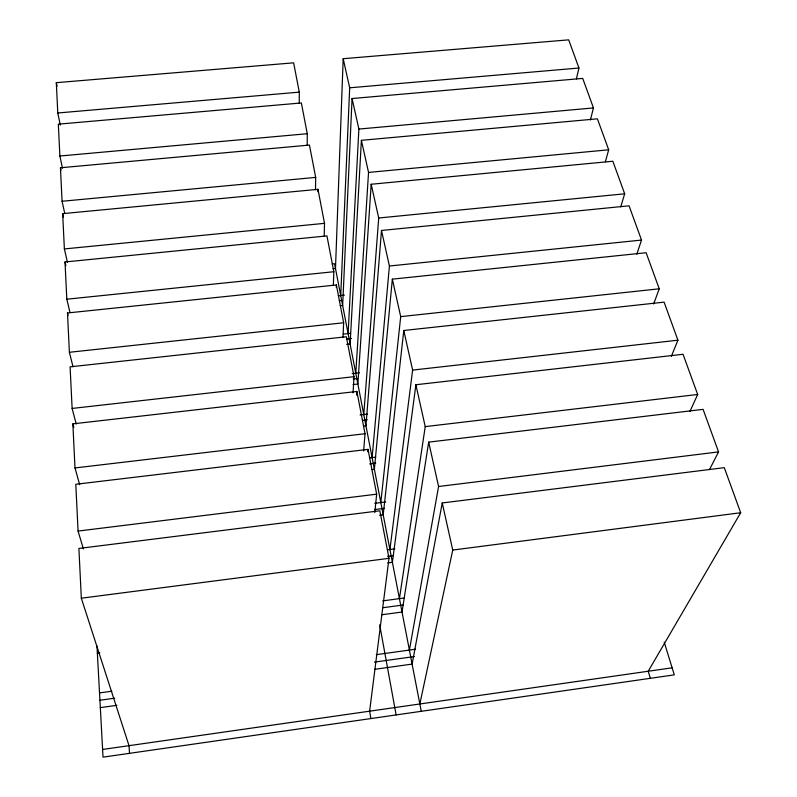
<?xml version="1.0" encoding="UTF-8"?>
<svg xmlns="http://www.w3.org/2000/svg" width="797" height="797" viewBox="0 0 797 797"><rect width="100%" height="100%" fill="white"/><g stroke="black" fill="none" stroke-linecap="round" stroke-linejoin="round"><path stroke-width="1.2" d="M299.264 103.341L299.273 92.143L293.635 62.833L56.318 82.669L57.782 112.985L60.313 125.129M307.194 144.875L307.273 133.717L301.356 102.952L58.33 124.163L59.875 156.013L62.475 168.167M315.492 189.786L315.682 177.392L309.455 145.064L60.442 167.768L62.066 201.272L64.756 213.387M317.933 191.808L317.973 189.327L62.664 213.646L64.378 248.933L67.436 262.273M324.22 235.763L324.518 223.339L317.973 189.327M333.355 285.386L333.833 271.727L326.939 235.902L65.015 261.974L66.818 299.204L69.987 312.484M576.41 78.883L578.941 68.024L568.689 39.85L343.188 58.699L335.487 268.509L333.086 268.758M336.294 287.448L336.384 284.967L67.486 312.972L69.389 352.284L73.005 366.759M340.727 295.548L349.684 87.8L343.188 58.699M590.398 119.968L593.456 107.934L582.717 78.405L352.075 98.529L342.65 305.48L340.199 305.739M342.959 337.609L343.656 322.765L336.384 284.967M348.1 333.614L358.879 129.064L352.075 98.529M605.371 161.791L608.689 149.806L597.411 118.823L361.39 140.332L350.102 343.945L346.556 344.334M353.041 392.831L354.037 376.682L346.346 336.752L70.096 366.839L72.119 408.443L76.213 424.014M355.771 373.235L368.543 172.421L361.39 140.332M356.638 395.182L356.887 391.466L72.866 423.855L74.998 467.939L79.68 484.715M620.724 206.881L624.689 193.801L612.843 161.243L371.183 184.256L357.863 384.005L353.041 384.553M363.771 414.53L378.714 217.999L371.183 184.256M363.651 450.982L365.016 433.727L356.887 391.466M636.823 254.183L641.515 240.066L629.052 205.815L381.494 230.472L365.943 425.757L363.492 426.046M367.815 451.849L368.025 449.378L75.795 484.277L78.066 531.071L83.396 548.924M372.109 457.598L389.414 266.009L381.494 230.472M653.67 303.956L659.239 288.803L646.118 252.719L392.343 279.149L374.381 469.303L372.01 469.592M374.789 512.65L376.652 494.17L368.025 449.378M380.817 502.548L400.702 316.628L392.343 279.149M671.363 356.299L677.928 340.199L664.09 302.143L403.79 330.496L383.188 514.782L379.551 515.241M389.922 549.522L412.617 370.087L403.79 330.496M129.522 753.334L129.014 745.673L81.324 598.208L78.903 548.446L379.84 510.777L388.996 558.328L369.619 711.183L370.884 718.565M689.963 411.411L697.674 394.475L683.049 354.276L415.885 384.742L392.393 562.313L387.681 562.921M399.436 598.647L425.229 426.624L415.885 384.742M709.469 469.622L718.555 451.899L703.084 409.359L428.686 442.136L402.027 612.026L381.554 614.786M409.399 650.073L438.579 486.509L428.686 442.136M650.332 678.317L648.22 671.243L740.682 512.74L724.294 467.66L442.245 502.967L412.109 664.1L374.52 669.35M419.84 703.98L452.746 550.06L442.245 502.967M102.604 749.459L672.13 667.816M99.924 700.254L114.708 698.192M374.441 662.108L414.44 656.549M100.332 707.626L116.84 705.315M99.525 692.922L111.799 691.228M376.304 654.656L415.536 649.226M382.719 607.732L403.192 604.983M97.354 653.072L99.774 652.743M382.67 600.878L404.348 597.989M387.452 549.84L394.834 548.884M387.631 556.356L393.618 555.579M81.324 598.208L388.996 558.328M452.746 550.06L740.682 512.74M78.066 531.071L376.652 494.17M438.579 486.509L718.555 451.899M374.789 503.305L385.748 501.941M374.739 509.552L384.473 508.337M369.748 457.877L375.825 457.149M369.688 463.864L375.706 463.137M362.406 420.417L367.317 419.84M74.998 467.939L365.016 433.727M425.229 426.624L697.674 394.475M360.105 414.958L367.477 414.101M352.184 373.644L359.477 372.827M72.119 408.443L354.037 376.682M412.617 370.087L677.928 340.199M353.21 379.013L356.817 378.605M343.397 334.122L350.56 333.345M346.745 339.024L351.567 338.496M69.389 352.284L343.656 322.765M400.702 316.628L659.239 288.803M338.287 295.807L344.424 295.159M339.243 300.758L341.684 300.499M332.16 263.966L334.561 263.727L421.254 711.313M66.818 299.204L333.833 271.727M389.414 266.009L641.515 240.066M64.378 248.933L324.518 223.339M378.714 217.999L624.689 193.801M62.066 201.272L315.682 177.392M368.543 172.421L608.689 149.806M59.875 156.013L307.273 133.717M358.879 129.064L593.456 107.934M57.782 112.985L299.273 92.143M349.684 87.8L578.941 68.024M664.24 642.243L674.302 674.86L103.022 757.15L96.975 646.038M72.866 423.855L73.822 427.451M67.486 312.972L68.064 315.383M65.015 261.974L65.852 265.61M62.664 213.646L63.481 217.282M60.442 167.768L60.971 170.199M56.318 82.669L57.055 86.315M379.681 624.818L396.129 714.929"/></g></svg>
